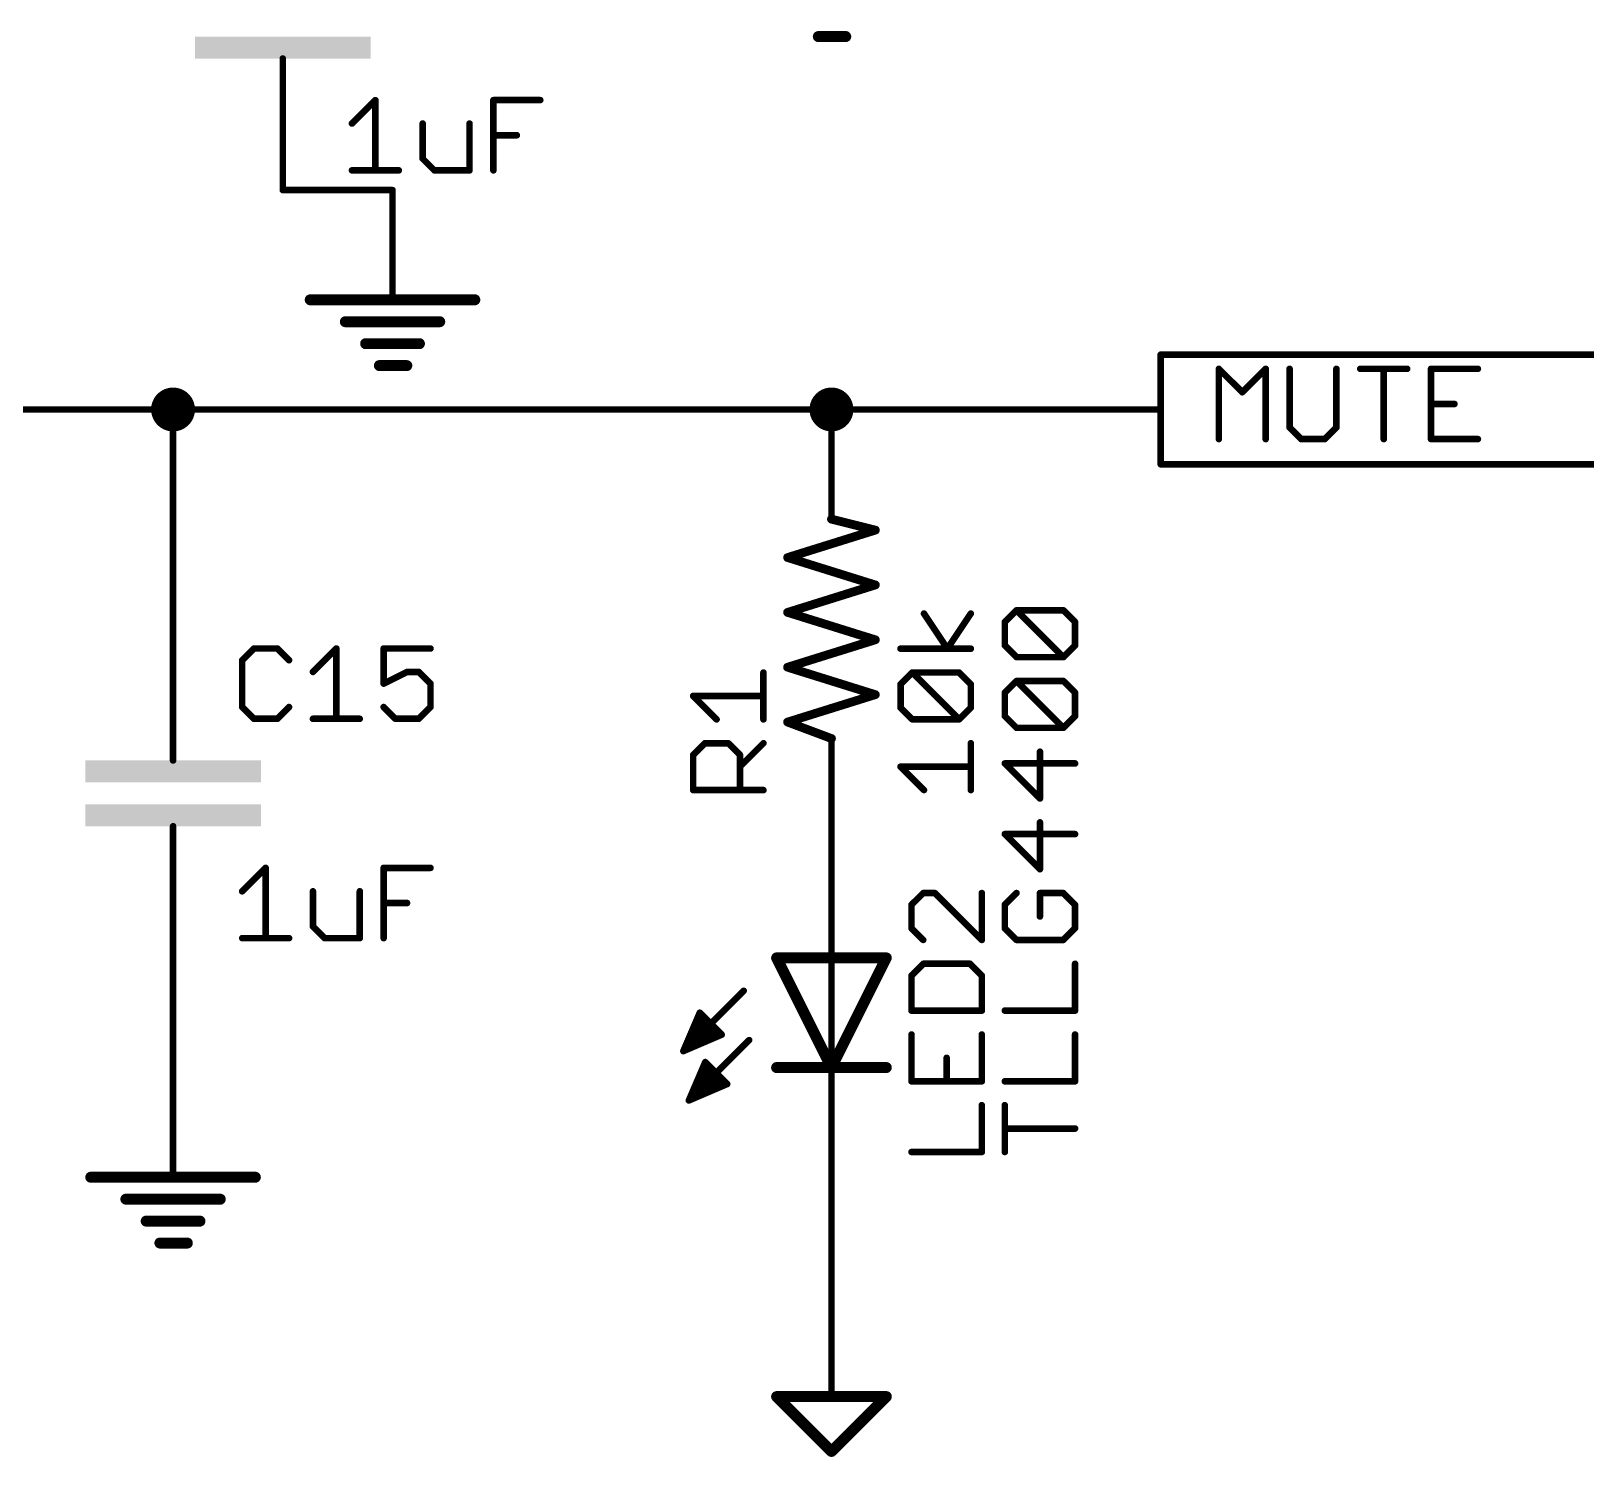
# Model space of a CAD drawing. Extents: x -40 to 215, y -109 to 87.
# Drawn here: x 11.95 to 47.94, y -39.5 to -6.48 of the extents above; entities that cross this region are included whole.
import ezdxf

# ---------------------------------------------------------------- set-up
doc = ezdxf.new("R2010")
doc.units = 0
for name, color, linetype in [('91', 94, 'CONTINUOUS'), ('94', 14, 'CONTINUOUS'), ('95', 251, 'CONTINUOUS'), ('96', 251, 'CONTINUOUS')]:
    doc.layers.add(name, color=color, linetype=linetype)

# ---------------------------------------------------------------- blocks, each defined once
blk = doc.blocks.new('RECT')
blk.add_solid([(-0.5, -0.5), (0.5, -0.5), (-0.5, 0.5), (0.5, 0.5)])

msp = doc.modelspace()

# ---------------------------------------------------------------- linework, layer by layer
at = {"layer": '91', "const_width": 0.1524}
for points in [[(20.32, -10.16), (17.78, -10.16)], [(7.62, -15.24), (15.24, -15.24)], [(15.24, -15.24), (30.48, -15.24)], [(15.24, -20.32), (15.24, -15.24)], [(38.1, -15.24), (30.48, -15.24)], [(15.24, -27.94), (15.24, -30.48)], [(30.48, -33.02), (30.48, -35.56)]]:
    msp.add_lwpolyline(points, dxfattribs=at)
at = {"layer": '91'}
for points, const_width in [([(17.78, -10.1219, 1), (17.78, -10.1981)], 0.0762), ([(20.32, -10.1981, 1), (20.32, -10.1219)], 0.0762), ([(15.24, -15.494, 1), (15.24, -14.986, 1), (15.24, -15.494)], 0.508), ([(30.48, -15.494, 1), (30.48, -14.986, 1), (30.48, -15.494)], 0.508), ([(15.24, -15.2019, 1), (15.24, -15.2781)], 0.0762), ([(15.2781, -15.24, 1), (15.2019, -15.24)], 0.0762), ([(15.24, -15.2781, 1), (15.24, -15.2019)], 0.0762), ([(30.48, -15.2019, 1), (30.48, -15.2781)], 0.0762), ([(30.48, -15.2781, 1), (30.48, -15.2019)], 0.0762), ([(38.1, -15.2781, 1), (38.1, -15.2019)], 0.0762), ([(15.2019, -20.32, 1), (15.2781, -20.32)], 0.0762), ([(15.2781, -27.94, 1), (15.2019, -27.94)], 0.0762), ([(15.2019, -30.48, 1), (15.2781, -30.48)], 0.0762), ([(30.5181, -33.02, 1), (30.4419, -33.02)], 0.0762), ([(30.4419, -35.56, 1), (30.5181, -35.56)], 0.0762)]:
    msp.add_lwpolyline(points, format="xyb", dxfattribs=dict(at, const_width=const_width))
at = {"layer": '94'}
for points, const_width in [([(30.1752, -6.604), (30.8102, -6.604)], 0.254), ([(17.78, -7.62), (17.78, -7.112)], 0.1524), ([(17.78, -10.16), (17.78, -7.62)], 0.1524), ([(20.32, -10.16), (20.32, -12.7)], 0.1524), ([(18.415, -12.7), (22.225, -12.7)], 0.254), ([(19.2278, -13.208), (21.4122, -13.208)], 0.254), ([(19.6977, -13.716), (20.9423, -13.716)], 0.254), ([(52.07, -13.97), (38.1, -13.97)], 0.1524), ([(38.1, -13.97), (38.1, -16.51)], 0.1524), ([(20.0152, -14.224), (20.6502, -14.224)], 0.254), ([(30.48, -15.24), (30.48, -17.78)], 0.1524), ([(38.1, -16.51), (52.07, -16.51)], 0.1524), ([(29.464, -18.669), (31.496, -18.034)], 0.2032), ([(31.496, -18.034), (30.48, -17.78)], 0.2032), ([(31.496, -19.304), (29.464, -18.669)], 0.2032), ([(29.464, -19.939), (31.496, -19.304)], 0.2032), ([(31.496, -20.574), (29.464, -19.939)], 0.2032), ([(15.24, -20.32), (15.24, -22.86)], 0.1524), ([(29.464, -21.209), (31.496, -20.574)], 0.2032), ([(31.496, -21.844), (29.464, -21.209)], 0.2032), ([(29.464, -22.479), (31.496, -21.844)], 0.2032), ([(30.48, -22.86), (29.464, -22.479)], 0.2032), ([(15.24, -22.86), (15.24, -23.368)], 0.1524), ([(30.48, -25.4), (30.48, -22.86)], 0.1524), ([(15.24, -25.4), (15.24, -24.892)], 0.1524), ([(15.24, -27.94), (15.24, -25.4)], 0.1524), ([(30.48, -25.4), (30.48, -27.94)], 0.1524), ([(30.48, -30.48), (29.21, -27.94)], 0.254), ([(30.48, -27.94), (29.21, -27.94)], 0.254), ([(31.75, -27.94), (30.48, -30.48)], 0.254), ([(31.75, -27.94), (30.48, -27.94)], 0.254), ([(30.48, -27.94), (30.48, -30.48)], 0.1524), ([(28.448, -28.702), (27.051, -30.099)], 0.1524), ([(27.051, -30.099), (27.432, -29.21)], 0.1524), ([(27.432, -29.21), (27.94, -29.718)], 0.1524), ([(27.3231, -29.464), (27.686, -29.464)], 0.1524), ([(27.3885, -29.3116), (27.5336, -29.3116)], 0.1524), ([(27.94, -29.718), (27.051, -30.099)], 0.1524), ([(27.1272, -29.9212), (27.4659, -29.9212)], 0.1524), ([(28.575, -29.845), (27.178, -31.242)], 0.1524), ([(27.1925, -29.7688), (27.8215, -29.7688)], 0.1524), ([(27.2578, -29.6164), (27.8384, -29.6164)], 0.1524), ([(27.0619, -30.0736), (27.1103, -30.0736)], 0.1524), ([(15.24, -30.48), (15.24, -33.02)], 0.1524), ([(27.178, -31.242), (27.559, -30.353)], 0.1524), ([(27.4828, -30.5308), (27.7368, -30.5308)], 0.1524), ([(27.5481, -30.3784), (27.5844, -30.3784)], 0.1524), ([(27.559, -30.353), (28.067, -30.861)], 0.1524), ([(30.48, -30.48), (29.21, -30.48)], 0.254), ([(31.75, -30.48), (30.48, -30.48)], 0.254), ([(30.48, -33.02), (30.48, -30.48)], 0.1524), ([(28.067, -30.861), (27.178, -31.242)], 0.1524), ([(27.2869, -30.988), (27.7707, -30.988)], 0.1524), ([(27.3522, -30.8356), (28.0416, -30.8356)], 0.1524), ([(27.4175, -30.6832), (27.8892, -30.6832)], 0.1524), ([(27.2215, -31.1404), (27.4151, -31.1404)], 0.1524), ([(13.335, -33.02), (17.145, -33.02)], 0.254), ([(14.1478, -33.528), (16.3322, -33.528)], 0.254), ([(14.6177, -34.036), (15.8623, -34.036)], 0.254), ([(14.9352, -34.544), (15.5702, -34.544)], 0.254), ([(30.48, -35.56), (30.48, -38.1)], 0.1524), ([(29.21, -38.1), (31.75, -38.1)], 0.254), ([(30.48, -39.37), (29.21, -38.1)], 0.254), ([(31.75, -38.1), (30.48, -39.37)], 0.254)]:
    msp.add_lwpolyline(points, dxfattribs=dict(at, const_width=const_width))
for points, const_width in [([(30.1752, -6.5405, 1), (30.1752, -6.6675)], 0.127), ([(30.8102, -6.6675, 1), (30.8102, -6.5405)], 0.127), ([(17.8181, -7.112, 1), (17.7419, -7.112)], 0.0762), ([(17.8181, -7.62, 1), (17.7419, -7.62)], 0.0762), ([(17.7419, -7.62, 1), (17.8181, -7.62)], 0.0762), ([(17.7419, -10.16, 1), (17.8181, -10.16)], 0.0762), ([(20.3581, -10.16, 1), (20.2819, -10.16)], 0.0762), ([(18.415, -12.6365, 1), (18.415, -12.7635)], 0.127), ([(22.225, -12.7635, 1), (22.225, -12.6365)], 0.127), ([(20.2819, -12.7, 1), (20.3581, -12.7)], 0.0762), ([(19.2278, -13.1445, 1), (19.2278, -13.2715)], 0.127), ([(21.4122, -13.2715, 1), (21.4122, -13.1445)], 0.127), ([(19.6977, -13.6525, 1), (19.6977, -13.7795)], 0.127), ([(20.9423, -13.7795, 1), (20.9423, -13.6525)], 0.127), ([(38.1, -13.9319, 1), (38.1, -14.0081)], 0.0762), ([(38.1381, -13.97, 1), (38.0619, -13.97)], 0.0762), ([(20.0152, -14.1605, 1), (20.0152, -14.2875)], 0.127), ([(20.6502, -14.2875, 1), (20.6502, -14.1605)], 0.127), ([(30.5181, -15.24, 1), (30.4419, -15.24)], 0.0762), ([(38.1, -16.4719, 1), (38.1, -16.5481)], 0.0762), ([(38.0619, -16.51, 1), (38.1381, -16.51)], 0.0762), ([(30.4923, -17.7307, 1), (30.4677, -17.8293)], 0.1016), ([(30.4419, -17.78, 1), (30.5181, -17.78)], 0.0762), ([(31.5112, -18.0825, 1), (31.4808, -17.9855)], 0.1016), ([(31.4837, -18.0833, 1), (31.5083, -17.9847)], 0.1016), ([(29.4792, -18.6205, 1), (29.4488, -18.7175)], 0.1016), ([(29.4488, -18.6205, 1), (29.4792, -18.7175)], 0.1016), ([(31.5112, -19.3525, 1), (31.4808, -19.2555)], 0.1016), ([(31.4808, -19.3525, 1), (31.5112, -19.2555)], 0.1016), ([(29.4792, -19.8905, 1), (29.4488, -19.9875)], 0.1016), ([(29.4488, -19.8905, 1), (29.4792, -19.9875)], 0.1016), ([(15.2781, -20.32, 1), (15.2019, -20.32)], 0.0762), ([(31.5112, -20.6225, 1), (31.4808, -20.5255)], 0.1016), ([(31.4808, -20.6225, 1), (31.5112, -20.5255)], 0.1016), ([(29.4792, -21.1605, 1), (29.4488, -21.2575)], 0.1016), ([(29.4488, -21.1605, 1), (29.4792, -21.2575)], 0.1016), ([(31.5112, -21.8925, 1), (31.4808, -21.7955)], 0.1016), ([(31.4808, -21.8925, 1), (31.5112, -21.7955)], 0.1016), ([(29.4818, -22.4314, 1), (29.4462, -22.5266)], 0.1016), ([(29.4488, -22.4305, 1), (29.4792, -22.5275)], 0.1016), ([(15.2781, -22.86, 1), (15.2019, -22.86)], 0.0762), ([(15.2019, -22.86, 1), (15.2781, -22.86)], 0.0762), ([(30.5181, -22.86, 1), (30.4419, -22.86)], 0.0762), ([(30.4622, -22.9076, 1), (30.4978, -22.8124)], 0.1016), ([(15.2019, -23.368, 1), (15.2781, -23.368)], 0.0762), ([(15.2781, -24.892, 1), (15.2019, -24.892)], 0.0762), ([(15.2781, -25.4, 1), (15.2019, -25.4)], 0.0762), ([(15.2019, -25.4, 1), (15.2781, -25.4)], 0.0762), ([(30.5181, -25.4, 1), (30.4419, -25.4)], 0.0762), ([(30.4419, -25.4, 1), (30.5181, -25.4)], 0.0762), ([(15.2019, -27.94, 1), (15.2781, -27.94)], 0.0762), ([(29.2668, -27.9116, 1), (29.1532, -27.9684)], 0.127), ([(29.21, -27.8765, 1), (29.21, -28.0035)], 0.127), ([(30.48, -27.8765, 1), (30.48, -28.0035)], 0.127), ([(30.5181, -27.94, 1), (30.4419, -27.94)], 0.0762), ([(30.4419, -27.94, 1), (30.5181, -27.94)], 0.0762), ([(30.48, -28.0035, 1), (30.48, -27.8765)], 0.127), ([(31.8068, -27.9684, 1), (31.6932, -27.9116)], 0.127), ([(31.75, -28.0035, 1), (31.75, -27.8765)], 0.127), ([(28.4749, -28.7289, 1), (28.4211, -28.6751)], 0.0762), ([(27.4589, -29.1831, 1), (27.4051, -29.2369)], 0.0762), ([(27.467, -29.225, 1), (27.397, -29.195)], 0.0762), ([(27.3231, -29.4259, 1), (27.3231, -29.5021)], 0.0762), ([(27.3885, -29.2735, 1), (27.3885, -29.3497)], 0.0762), ([(27.5336, -29.3497, 1), (27.5336, -29.2735)], 0.0762), ([(27.686, -29.5021, 1), (27.686, -29.4259)], 0.0762), ([(27.1272, -29.8831, 1), (27.1272, -29.9593)], 0.0762), ([(27.1925, -29.7307, 1), (27.1925, -29.8069)], 0.0762), ([(27.2578, -29.5783, 1), (27.2578, -29.6545)], 0.0762), ([(27.4659, -29.9593, 1), (27.4659, -29.8831)], 0.0762), ([(27.8215, -29.8069, 1), (27.8215, -29.7307)], 0.0762), ([(27.8384, -29.6545, 1), (27.8384, -29.5783)], 0.0762), ([(27.9131, -29.7449, 1), (27.9669, -29.6911)], 0.0762), ([(27.955, -29.753, 1), (27.925, -29.683)], 0.0762), ([(28.6019, -29.8719, 1), (28.5481, -29.8181)], 0.0762), ([(27.036, -30.064, 1), (27.066, -30.134)], 0.0762), ([(27.016, -30.084, 1), (27.086, -30.114)], 0.0762), ([(27.0241, -30.0721, 1), (27.0779, -30.1259)], 0.0762), ([(27.0619, -30.0355, 1), (27.0619, -30.1117)], 0.0762), ([(27.1103, -30.1117, 1), (27.1103, -30.0355)], 0.0762), ([(15.2781, -30.48, 1), (15.2019, -30.48)], 0.0762), ([(27.4828, -30.4927, 1), (27.4828, -30.5689)], 0.0762), ([(27.5481, -30.3403, 1), (27.5481, -30.4165)], 0.0762), ([(27.5859, -30.3261, 1), (27.5321, -30.3799)], 0.0762), ([(27.594, -30.368, 1), (27.524, -30.338)], 0.0762), ([(27.5844, -30.4165, 1), (27.5844, -30.3403)], 0.0762), ([(27.7368, -30.5689, 1), (27.7368, -30.4927)], 0.0762), ([(29.21, -30.4165, 1), (29.21, -30.5435)], 0.127), ([(30.48, -30.4165, 1), (30.48, -30.5435)], 0.127), ([(30.4232, -30.4516, 1), (30.5368, -30.5084)], 0.127), ([(30.4232, -30.5084, 1), (30.5368, -30.4516)], 0.127), ([(30.5181, -30.48, 1), (30.4419, -30.48)], 0.0762), ([(30.4419, -30.48, 1), (30.5181, -30.48)], 0.0762), ([(30.48, -30.5435, 1), (30.48, -30.4165)], 0.127), ([(31.75, -30.5435, 1), (31.75, -30.4165)], 0.127), ([(27.2869, -30.9499, 1), (27.2869, -31.0261)], 0.0762), ([(27.3522, -30.7975, 1), (27.3522, -30.8737)], 0.0762), ([(27.4175, -30.6451, 1), (27.4175, -30.7213)], 0.0762), ([(27.7707, -31.0261, 1), (27.7707, -30.9499)], 0.0762), ([(27.8892, -30.7213, 1), (27.8892, -30.6451)], 0.0762), ([(28.0401, -30.8879, 1), (28.0939, -30.8341)], 0.0762), ([(28.0416, -30.8737, 1), (28.0416, -30.7975)], 0.0762), ([(28.082, -30.896, 1), (28.052, -30.826)], 0.0762), ([(27.163, -31.207, 1), (27.193, -31.277)], 0.0762), ([(27.143, -31.227, 1), (27.213, -31.257)], 0.0762), ([(27.1511, -31.2151, 1), (27.2049, -31.2689)], 0.0762), ([(27.2215, -31.1023, 1), (27.2215, -31.1785)], 0.0762), ([(27.4151, -31.1785, 1), (27.4151, -31.1023)], 0.0762), ([(13.335, -32.9565, 1), (13.335, -33.0835)], 0.127), ([(15.2019, -33.02, 1), (15.2781, -33.02)], 0.0762), ([(17.145, -33.0835, 1), (17.145, -32.9565)], 0.127), ([(30.4419, -33.02, 1), (30.5181, -33.02)], 0.0762), ([(14.1478, -33.4645, 1), (14.1478, -33.5915)], 0.127), ([(16.3322, -33.5915, 1), (16.3322, -33.4645)], 0.127), ([(14.6177, -33.9725, 1), (14.6177, -34.0995)], 0.127), ([(15.8623, -34.0995, 1), (15.8623, -33.9725)], 0.127), ([(14.9352, -34.4805, 1), (14.9352, -34.6075)], 0.127), ([(15.5702, -34.6075, 1), (15.5702, -34.4805)], 0.127), ([(30.5181, -35.56, 1), (30.4419, -35.56)], 0.0762), ([(29.21, -38.0365, 1), (29.21, -38.1635)], 0.127), ([(29.2549, -38.0551, 1), (29.1651, -38.1449)], 0.127), ([(30.4419, -38.1, 1), (30.5181, -38.1)], 0.0762), ([(31.7949, -38.1449, 1), (31.7051, -38.0551)], 0.127), ([(31.75, -38.1635, 1), (31.75, -38.0365)], 0.127), ([(30.4351, -39.3251, 1), (30.5249, -39.4149)], 0.127), ([(30.4351, -39.4149, 1), (30.5249, -39.3251)], 0.127)]:
    msp.add_lwpolyline(points, format="xyb", dxfattribs=dict(at, const_width=const_width))
at = {"layer": '95', "const_width": 0.1524}
for points in [[(17.1114, -20.7758), (16.8402, -21.047)], [(17.6537, -20.7758), (17.1114, -20.7758)], [(17.9249, -21.047), (17.6537, -20.7758)], [(18.4774, -21.3181), (19.0197, -20.7758)], [(19.0197, -20.7758), (19.0197, -22.4028)], [(21.1992, -20.7758), (20.1145, -20.7758)], [(20.1145, -20.7758), (20.1145, -21.5893)], [(16.8402, -21.047), (16.8402, -22.1316)], [(20.1145, -21.5893), (20.6568, -21.3181)], [(20.6568, -21.3181), (20.928, -21.3181)], [(20.928, -21.3181), (21.1992, -21.5893)], [(21.1992, -21.5893), (21.1992, -22.1316)], [(28.9052, -22.4166), (28.9052, -21.332)], [(27.8205, -22.4166), (27.2782, -21.8743)], [(27.2782, -21.8743), (28.9052, -21.8743)], [(16.8402, -22.1316), (17.1114, -22.4028)], [(17.6537, -22.4028), (17.9249, -22.1316)], [(20.3857, -22.4028), (20.1145, -22.1316)], [(21.1992, -22.1316), (20.928, -22.4028)], [(17.1114, -22.4028), (17.6537, -22.4028)], [(18.4774, -22.4028), (19.562, -22.4028)], [(20.928, -22.4028), (20.3857, -22.4028)], [(27.2782, -23.2403), (27.5494, -22.9691)], [(27.5494, -22.9691), (28.0917, -22.9691)], [(28.0917, -22.9691), (28.3629, -23.2403)], [(28.3629, -23.5115), (28.9052, -22.9691)], [(27.2782, -24.0538), (27.2782, -23.2403)], [(28.3629, -23.2403), (28.3629, -24.0538)], [(28.9052, -24.0538), (27.2782, -24.0538)], [(32.604, -26.4397), (32.3328, -26.7108)], [(32.8751, -26.4397), (32.604, -26.4397)], [(33.9598, -27.5243), (32.8751, -26.4397)], [(33.9598, -26.4397), (33.9598, -27.5243)], [(32.3328, -26.7108), (32.3328, -27.2532)], [(32.3328, -27.2532), (32.604, -27.5243)], [(32.604, -28.0768), (32.3328, -28.348)], [(33.6886, -28.0768), (32.604, -28.0768)], [(33.9598, -28.348), (33.6886, -28.0768)], [(32.3328, -28.348), (32.3328, -29.1615)], [(33.9598, -29.1615), (33.9598, -28.348)], [(32.3328, -29.1615), (33.9598, -29.1615)], [(32.3328, -29.714), (32.3328, -30.7986)], [(33.9598, -30.7986), (33.9598, -29.714)], [(33.1463, -30.7986), (33.1463, -30.2563)], [(32.3328, -30.7986), (33.9598, -30.7986)], [(33.9598, -32.4358), (33.9598, -31.3511)], [(32.3328, -32.4358), (33.9598, -32.4358)]]:
    msp.add_lwpolyline(points, dxfattribs=at)
at = {"layer": '95', "const_width": 0.0762}
for points in [[(17.1114, -20.7377, 1), (17.1114, -20.8139)], [(17.1383, -20.8028, 1), (17.0844, -20.7489)], [(17.6806, -20.7489, 1), (17.6268, -20.8028)], [(17.6537, -20.8139, 1), (17.6537, -20.7377)], [(19.0578, -20.7758, 1), (18.9816, -20.7758)], [(19.0466, -20.8028, 1), (18.9927, -20.7489)], [(20.1145, -20.7377, 1), (20.1145, -20.8139)], [(20.1526, -20.7758, 1), (20.0764, -20.7758)], [(21.1992, -20.8139, 1), (21.1992, -20.7377)], [(16.8783, -21.047, 1), (16.8021, -21.047)], [(16.8133, -21.02, 1), (16.8671, -21.0739)], [(17.8979, -21.0739, 1), (17.9518, -21.02)], [(18.4504, -21.2912, 1), (18.5043, -21.3451)], [(20.0975, -21.5552, 1), (20.1316, -21.6234)], [(20.0764, -21.5893, 1), (20.1526, -21.5893)], [(20.6568, -21.28, 1), (20.6568, -21.3562)], [(20.6739, -21.3522, 1), (20.6398, -21.2841)], [(20.9549, -21.2912, 1), (20.9011, -21.3451)], [(20.928, -21.3562, 1), (20.928, -21.28)], [(21.2373, -21.5893, 1), (21.1611, -21.5893)], [(21.1722, -21.6162, 1), (21.2261, -21.5624)], [(28.9433, -21.332, 1), (28.8671, -21.332)], [(27.3052, -21.8474, 1), (27.2513, -21.9013)], [(27.2782, -21.8362, 1), (27.2782, -21.9124)], [(28.9052, -21.9124, 1), (28.9052, -21.8362)], [(16.8671, -22.1047, 1), (16.8133, -22.1586)], [(16.8021, -22.1316, 1), (16.8783, -22.1316)], [(17.9518, -22.1586, 1), (17.8979, -22.1047)], [(20.1415, -22.1047, 1), (20.0876, -22.1586)], [(21.1611, -22.1316, 1), (21.2373, -22.1316)], [(21.2261, -22.1586, 1), (21.1722, -22.1047)], [(17.1114, -22.3647, 1), (17.1114, -22.4409)], [(17.0844, -22.4297, 1), (17.1383, -22.3759)], [(17.6268, -22.3759, 1), (17.6806, -22.4297)], [(17.6537, -22.4409, 1), (17.6537, -22.3647)], [(18.4774, -22.3647, 1), (18.4774, -22.4409)], [(18.9816, -22.4028, 1), (19.0578, -22.4028)], [(19.562, -22.4409, 1), (19.562, -22.3647)], [(20.3857, -22.3647, 1), (20.3857, -22.4409)], [(20.3587, -22.4297, 1), (20.4126, -22.3759)], [(20.9011, -22.3759, 1), (20.9549, -22.4297)], [(20.928, -22.4409, 1), (20.928, -22.3647)], [(27.7936, -22.4436, 1), (27.8475, -22.3897)], [(28.8671, -22.4166, 1), (28.9433, -22.4166)], [(27.5494, -22.931, 1), (27.5494, -23.0072)], [(27.5763, -22.9961, 1), (27.5224, -22.9422)], [(28.1186, -22.9422, 1), (28.0648, -22.9961)], [(28.0917, -23.0072, 1), (28.0917, -22.931)], [(28.9321, -22.9961, 1), (28.8783, -22.9422)], [(27.3163, -23.2403, 1), (27.2401, -23.2403)], [(27.2513, -23.2134, 1), (27.3052, -23.2672)], [(28.401, -23.2403, 1), (28.3248, -23.2403)], [(28.3359, -23.2672, 1), (28.3898, -23.2134)], [(28.3359, -23.4845, 1), (28.3898, -23.5384)], [(27.2782, -24.0157, 1), (27.2782, -24.0919)], [(27.2401, -24.0538, 1), (27.3163, -24.0538)], [(28.3248, -24.0538, 1), (28.401, -24.0538)], [(28.9052, -24.0919, 1), (28.9052, -24.0157)], [(32.604, -26.4016, 1), (32.604, -26.4778)], [(32.6309, -26.4666, 1), (32.577, -26.4127)], [(32.9021, -26.4127, 1), (32.8482, -26.4666)], [(32.8751, -26.4778, 1), (32.8751, -26.4016)], [(33.9979, -26.4397, 1), (33.9217, -26.4397)], [(32.3709, -26.7108, 1), (32.2947, -26.7108)], [(32.3059, -26.6839, 1), (32.3598, -26.7378)], [(32.3598, -27.2262, 1), (32.3059, -27.2801)], [(32.2947, -27.2532, 1), (32.3709, -27.2532)], [(32.577, -27.5513, 1), (32.6309, -27.4974)], [(33.9217, -27.5243, 1), (33.9979, -27.5243)], [(33.9329, -27.5513, 1), (33.9867, -27.4974)], [(32.604, -28.0387, 1), (32.604, -28.1149)], [(32.6309, -28.1038, 1), (32.577, -28.0499)], [(33.7156, -28.0499, 1), (33.6617, -28.1038)], [(33.6886, -28.1149, 1), (33.6886, -28.0387)], [(32.3709, -28.348, 1), (32.2947, -28.348)], [(32.3059, -28.3211, 1), (32.3598, -28.3749)], [(33.9979, -28.348, 1), (33.9217, -28.348)], [(33.9329, -28.3749, 1), (33.9867, -28.3211)], [(32.3328, -29.1234, 1), (32.3328, -29.1996)], [(32.2947, -29.1615, 1), (32.3709, -29.1615)], [(33.9217, -29.1615, 1), (33.9979, -29.1615)], [(33.9598, -29.1996, 1), (33.9598, -29.1234)], [(32.3709, -29.714, 1), (32.2947, -29.714)], [(33.9979, -29.714, 1), (33.9217, -29.714)], [(33.1844, -30.2563, 1), (33.1082, -30.2563)], [(32.3328, -30.7605, 1), (32.3328, -30.8367)], [(32.2947, -30.7986, 1), (32.3709, -30.7986)], [(33.1082, -30.7986, 1), (33.1844, -30.7986)], [(33.9217, -30.7986, 1), (33.9979, -30.7986)], [(33.9598, -30.8367, 1), (33.9598, -30.7605)], [(33.9979, -31.3511, 1), (33.9217, -31.3511)], [(32.3328, -32.3977, 1), (32.3328, -32.4739)], [(33.9598, -32.4739, 1), (33.9598, -32.3977)], [(33.9217, -32.4358, 1), (33.9979, -32.4358)]]:
    msp.add_lwpolyline(points, format="xyb", dxfattribs=at)
at = {"layer": '96', "const_width": 0.1524}
for points in [[(19.3802, -8.6181), (19.9225, -8.0758)], [(19.9225, -8.0758), (19.9225, -9.7028)], [(22.6545, -9.7028), (22.6545, -8.0758)], [(22.6545, -8.0758), (23.7392, -8.0758)], [(21.0174, -8.6181), (21.0174, -9.4316)], [(22.102, -9.7028), (22.102, -8.6181)], [(22.6545, -8.8893), (23.1968, -8.8893)], [(21.0174, -9.4316), (21.2885, -9.7028)], [(19.3802, -9.7028), (20.4649, -9.7028)], [(21.2885, -9.7028), (22.102, -9.7028)], [(39.4462, -15.9258), (39.4462, -14.2988)], [(39.4462, -14.2988), (39.9885, -14.8411)], [(39.9885, -14.8411), (40.5309, -14.2988)], [(40.5309, -14.2988), (40.5309, -15.9258)], [(41.0834, -14.2988), (41.0834, -15.6546)], [(42.168, -15.6546), (42.168, -14.2988)], [(42.7205, -14.2988), (43.8052, -14.2988)], [(43.2628, -15.9258), (43.2628, -14.2988)], [(45.4423, -14.2988), (44.3577, -14.2988)], [(44.3577, -14.2988), (44.3577, -15.9258)], [(44.3577, -15.1123), (44.9, -15.1123)], [(41.0834, -15.6546), (41.3545, -15.9258)], [(41.8969, -15.9258), (42.168, -15.6546)], [(41.3545, -15.9258), (41.8969, -15.9258)], [(44.3577, -15.9258), (45.4423, -15.9258)], [(33.1635, -20.7795), (32.6211, -19.966)], [(33.7058, -19.966), (33.1635, -20.7795)], [(34.4918, -20.1622), (34.763, -19.891)], [(34.4918, -20.7045), (34.4918, -20.1622)], [(34.763, -19.891), (35.8476, -19.891)], [(35.8476, -20.9757), (34.763, -19.891)], [(35.8476, -19.891), (36.1188, -20.1622)], [(36.1188, -20.1622), (36.1188, -20.7045)], [(33.7058, -20.7795), (32.0788, -20.7795)], [(34.763, -20.9757), (34.4918, -20.7045)], [(36.1188, -20.7045), (35.8476, -20.9757)], [(35.8476, -20.9757), (34.763, -20.9757)], [(32.0788, -21.6031), (32.35, -21.332)], [(32.0788, -22.1455), (32.0788, -21.6031)], [(32.35, -21.332), (33.4346, -21.332)], [(33.4346, -22.4166), (32.35, -21.332)], [(33.4346, -21.332), (33.7058, -21.6031)], [(33.7058, -21.6031), (33.7058, -22.1455)], [(34.4918, -21.7994), (34.763, -21.5282)], [(34.763, -21.5282), (35.8476, -21.5282)], [(35.8476, -22.6129), (34.763, -21.5282)], [(35.8476, -21.5282), (36.1188, -21.7994)], [(34.4918, -22.3417), (34.4918, -21.7994)], [(36.1188, -21.7994), (36.1188, -22.3417)], [(32.35, -22.4166), (32.0788, -22.1455)], [(33.7058, -22.1455), (33.4346, -22.4166)], [(34.763, -22.6129), (34.4918, -22.3417)], [(36.1188, -22.3417), (35.8476, -22.6129)], [(33.4346, -22.4166), (32.35, -22.4166)], [(35.8476, -22.6129), (34.763, -22.6129)], [(33.7058, -24.0538), (33.7058, -22.9691)], [(36.1188, -23.4365), (34.4918, -23.4365)], [(34.4918, -23.4365), (35.3053, -24.25)], [(35.3053, -24.25), (35.3053, -23.1654)], [(32.6211, -24.0538), (32.0788, -23.5115)], [(32.0788, -23.5115), (33.7058, -23.5115)], [(35.3053, -25.8872), (35.3053, -24.8025)], [(36.1188, -25.0737), (34.4918, -25.0737)], [(34.4918, -25.0737), (35.3053, -25.8872)], [(16.8402, -26.3981), (17.3825, -25.8558)], [(17.3825, -25.8558), (17.3825, -27.4828)], [(20.1145, -27.4828), (20.1145, -25.8558)], [(20.1145, -25.8558), (21.1992, -25.8558)], [(18.4774, -26.3981), (18.4774, -27.2116)], [(19.562, -27.4828), (19.562, -26.3981)], [(20.1145, -26.6693), (20.6568, -26.6693)], [(34.763, -26.4397), (34.4918, -26.7108)], [(35.8476, -26.4397), (35.3053, -26.4397)], [(35.3053, -26.4397), (35.3053, -26.982)], [(36.1188, -26.7108), (35.8476, -26.4397)], [(34.4918, -26.7108), (34.4918, -27.2532)], [(36.1188, -27.2532), (36.1188, -26.7108)], [(18.4774, -27.2116), (18.7485, -27.4828)], [(34.4918, -27.2532), (34.763, -27.5243)], [(35.8476, -27.5243), (36.1188, -27.2532)], [(16.8402, -27.4828), (17.9249, -27.4828)], [(18.7485, -27.4828), (19.562, -27.4828)], [(34.763, -27.5243), (35.8476, -27.5243)], [(36.1188, -29.1615), (36.1188, -28.0768)], [(34.4918, -29.1615), (36.1188, -29.1615)], [(36.1188, -30.7986), (36.1188, -29.714)], [(34.4918, -30.7986), (36.1188, -30.7986)], [(34.4918, -32.4358), (34.4918, -31.3511)], [(36.1188, -31.8935), (34.4918, -31.8935)]]:
    msp.add_lwpolyline(points, dxfattribs=at)
at = {"layer": '96', "const_width": 0.0762}
for points in [[(19.9606, -8.0758, 1), (19.8844, -8.0758)], [(19.9495, -8.1028, 1), (19.8956, -8.0489)], [(22.6926, -8.0758, 1), (22.6164, -8.0758)], [(22.6545, -8.0377, 1), (22.6545, -8.1139)], [(23.7392, -8.1139, 1), (23.7392, -8.0377)], [(19.3533, -8.5912, 1), (19.4071, -8.6451)], [(21.0555, -8.6181, 1), (20.9793, -8.6181)], [(22.1401, -8.6181, 1), (22.0639, -8.6181)], [(22.6545, -8.8512, 1), (22.6545, -8.9274)], [(23.1968, -8.9274, 1), (23.1968, -8.8512)], [(21.0443, -9.4047, 1), (20.9904, -9.4586)], [(19.3802, -9.6647, 1), (19.3802, -9.7409)], [(19.8844, -9.7028, 1), (19.9606, -9.7028)], [(20.4649, -9.7409, 1), (20.4649, -9.6647)], [(20.9793, -9.4316, 1), (21.0555, -9.4316)], [(21.2885, -9.6647, 1), (21.2885, -9.7409)], [(21.2616, -9.7297, 1), (21.3155, -9.6759)], [(22.0639, -9.7028, 1), (22.1401, -9.7028)], [(22.102, -9.7409, 1), (22.102, -9.6647)], [(22.6164, -9.7028, 1), (22.6926, -9.7028)], [(39.4843, -14.2988, 1), (39.4081, -14.2988)], [(39.4731, -14.2719, 1), (39.4193, -14.3258)], [(40.569, -14.2988, 1), (40.4928, -14.2988)], [(40.5578, -14.3258, 1), (40.5039, -14.2719)], [(41.1215, -14.2988, 1), (41.0453, -14.2988)], [(42.2061, -14.2988, 1), (42.1299, -14.2988)], [(42.7205, -14.2607, 1), (42.7205, -14.3369)], [(43.3009, -14.2988, 1), (43.2247, -14.2988)], [(43.8052, -14.3369, 1), (43.8052, -14.2607)], [(44.3577, -14.2607, 1), (44.3577, -14.3369)], [(44.3958, -14.2988, 1), (44.3196, -14.2988)], [(45.4423, -14.3369, 1), (45.4423, -14.2607)], [(39.9616, -14.8142, 1), (40.0155, -14.8681)], [(39.9616, -14.8681, 1), (40.0155, -14.8142)], [(44.3577, -15.0742, 1), (44.3577, -15.1504)], [(44.9, -15.1504, 1), (44.9, -15.0742)], [(41.1103, -15.6277, 1), (41.0564, -15.6816)], [(41.0453, -15.6546, 1), (41.1215, -15.6546)], [(42.1299, -15.6546, 1), (42.2061, -15.6546)], [(42.195, -15.6816, 1), (42.1411, -15.6277)], [(39.4081, -15.9258, 1), (39.4843, -15.9258)], [(40.4928, -15.9258, 1), (40.569, -15.9258)], [(41.3545, -15.8877, 1), (41.3545, -15.9639)], [(41.3276, -15.9527, 1), (41.3815, -15.8989)], [(41.8699, -15.8989, 1), (41.9238, -15.9527)], [(41.8969, -15.9639, 1), (41.8969, -15.8877)], [(43.2247, -15.9258, 1), (43.3009, -15.9258)], [(44.3577, -15.8877, 1), (44.3577, -15.9639)], [(44.3196, -15.9258, 1), (44.3958, -15.9258)], [(45.4423, -15.9639, 1), (45.4423, -15.8877)], [(32.6528, -19.9449, 1), (32.5894, -19.9871)], [(33.7375, -19.9871, 1), (33.6741, -19.9449)], [(34.5299, -20.1622, 1), (34.4537, -20.1622)], [(34.4649, -20.1353, 1), (34.5188, -20.1892)], [(34.7899, -19.8641, 1), (34.736, -19.918)], [(34.763, -19.8529, 1), (34.763, -19.9291)], [(34.7899, -19.918, 1), (34.736, -19.8641)], [(35.8746, -19.8641, 1), (35.8207, -19.918)], [(35.8476, -19.9291, 1), (35.8476, -19.8529)], [(36.1569, -20.1622, 1), (36.0807, -20.1622)], [(36.0919, -20.1892, 1), (36.1457, -20.1353)], [(32.0788, -20.7414, 1), (32.0788, -20.8176)], [(33.1318, -20.7584, 1), (33.1952, -20.8006)], [(33.1318, -20.8006, 1), (33.1952, -20.7584)], [(33.7058, -20.8176, 1), (33.7058, -20.7414)], [(34.5188, -20.6776, 1), (34.4649, -20.7315)], [(34.4537, -20.7045, 1), (34.5299, -20.7045)], [(36.0807, -20.7045, 1), (36.1569, -20.7045)], [(36.1457, -20.7315, 1), (36.0919, -20.6776)], [(34.763, -20.9376, 1), (34.763, -21.0138)], [(34.736, -21.0026, 1), (34.7899, -20.9488)], [(35.8207, -20.9488, 1), (35.8746, -21.0026)], [(35.8207, -21.0026, 1), (35.8746, -20.9488)], [(35.8476, -21.0138, 1), (35.8476, -20.9376)], [(32.1169, -21.6031, 1), (32.0407, -21.6031)], [(32.0519, -21.5762, 1), (32.1058, -21.6301)], [(32.3769, -21.305, 1), (32.323, -21.3589)], [(32.35, -21.2939, 1), (32.35, -21.3701)], [(32.3769, -21.3589, 1), (32.323, -21.305)], [(33.4616, -21.305, 1), (33.4077, -21.3589)], [(33.4346, -21.3701, 1), (33.4346, -21.2939)], [(33.7439, -21.6031, 1), (33.6677, -21.6031)], [(33.6789, -21.6301, 1), (33.7327, -21.5762)], [(34.763, -21.4901, 1), (34.763, -21.5663)], [(34.7899, -21.5013, 1), (34.736, -21.5551)], [(34.7899, -21.5551, 1), (34.736, -21.5013)], [(35.8746, -21.5013, 1), (35.8207, -21.5551)], [(35.8476, -21.5663, 1), (35.8476, -21.4901)], [(34.5299, -21.7994, 1), (34.4537, -21.7994)], [(34.4649, -21.7724, 1), (34.5188, -21.8263)], [(36.1569, -21.7994, 1), (36.0807, -21.7994)], [(36.0919, -21.8263, 1), (36.1457, -21.7724)], [(32.1058, -22.1185, 1), (32.0519, -22.1724)], [(32.0407, -22.1455, 1), (32.1169, -22.1455)], [(33.6677, -22.1455, 1), (33.7439, -22.1455)], [(33.7327, -22.1724, 1), (33.6789, -22.1185)], [(34.4537, -22.3417, 1), (34.5299, -22.3417)], [(34.5188, -22.3148, 1), (34.4649, -22.3686)], [(36.0807, -22.3417, 1), (36.1569, -22.3417)], [(36.1457, -22.3686, 1), (36.0919, -22.3148)], [(32.35, -22.3785, 1), (32.35, -22.4547)], [(32.323, -22.4436, 1), (32.3769, -22.3897)], [(33.4077, -22.3897, 1), (33.4616, -22.4436)], [(33.4077, -22.4436, 1), (33.4616, -22.3897)], [(33.4346, -22.4547, 1), (33.4346, -22.3785)], [(34.763, -22.5748, 1), (34.763, -22.651)], [(34.736, -22.6398, 1), (34.7899, -22.5859)], [(35.8207, -22.5859, 1), (35.8746, -22.6398)], [(35.8207, -22.6398, 1), (35.8746, -22.5859)], [(35.8476, -22.651, 1), (35.8476, -22.5748)], [(33.7439, -22.9691, 1), (33.6677, -22.9691)], [(34.4918, -23.3984, 1), (34.4918, -23.4746)], [(34.5188, -23.4096, 1), (34.4649, -23.4635)], [(35.3434, -23.1654, 1), (35.2672, -23.1654)], [(36.1188, -23.4746, 1), (36.1188, -23.3984)], [(32.1058, -23.4845, 1), (32.0519, -23.5384)], [(32.0788, -23.4734, 1), (32.0788, -23.5496)], [(33.7058, -23.5496, 1), (33.7058, -23.4734)], [(32.5942, -24.0807, 1), (32.6481, -24.0269)], [(33.6677, -24.0538, 1), (33.7439, -24.0538)], [(35.2672, -24.25, 1), (35.3434, -24.25)], [(35.2784, -24.277, 1), (35.3322, -24.2231)], [(35.3434, -24.8025, 1), (35.2672, -24.8025)], [(34.5188, -25.0467, 1), (34.4649, -25.1006)], [(34.4918, -25.0356, 1), (34.4918, -25.1118)], [(36.1188, -25.1118, 1), (36.1188, -25.0356)], [(17.4206, -25.8558, 1), (17.3444, -25.8558)], [(17.4095, -25.8828, 1), (17.3556, -25.8289)], [(20.1526, -25.8558, 1), (20.0764, -25.8558)], [(20.1145, -25.8177, 1), (20.1145, -25.8939)], [(21.1992, -25.8939, 1), (21.1992, -25.8177)], [(35.2672, -25.8872, 1), (35.3434, -25.8872)], [(35.2784, -25.9141, 1), (35.3322, -25.8602)], [(16.8133, -26.3712, 1), (16.8671, -26.4251)], [(18.5155, -26.3981, 1), (18.4393, -26.3981)], [(19.6001, -26.3981, 1), (19.5239, -26.3981)], [(20.1145, -26.6312, 1), (20.1145, -26.7074)], [(20.6568, -26.7074, 1), (20.6568, -26.6312)], [(34.7899, -26.4666, 1), (34.736, -26.4127)], [(35.3053, -26.4016, 1), (35.3053, -26.4778)], [(35.3434, -26.4397, 1), (35.2672, -26.4397)], [(35.8746, -26.4127, 1), (35.8207, -26.4666)], [(35.8476, -26.4778, 1), (35.8476, -26.4016)], [(34.5299, -26.7108, 1), (34.4537, -26.7108)], [(34.4649, -26.6839, 1), (34.5188, -26.7378)], [(35.2672, -26.982, 1), (35.3434, -26.982)], [(36.1569, -26.7108, 1), (36.0807, -26.7108)], [(36.0919, -26.7378, 1), (36.1457, -26.6839)], [(18.5043, -27.1847, 1), (18.4504, -27.2386)], [(18.4393, -27.2116, 1), (18.5155, -27.2116)], [(34.5188, -27.2262, 1), (34.4649, -27.2801)], [(34.4537, -27.2532, 1), (34.5299, -27.2532)], [(36.0807, -27.2532, 1), (36.1569, -27.2532)], [(36.1457, -27.2801, 1), (36.0919, -27.2262)], [(16.8402, -27.4447, 1), (16.8402, -27.5209)], [(17.3444, -27.4828, 1), (17.4206, -27.4828)], [(17.9249, -27.5209, 1), (17.9249, -27.4447)], [(18.7485, -27.4447, 1), (18.7485, -27.5209)], [(18.7216, -27.5097, 1), (18.7755, -27.4559)], [(19.5239, -27.4828, 1), (19.6001, -27.4828)], [(19.562, -27.5209, 1), (19.562, -27.4447)], [(20.0764, -27.4828, 1), (20.1526, -27.4828)], [(34.763, -27.4862, 1), (34.763, -27.5624)], [(34.736, -27.5513, 1), (34.7899, -27.4974)], [(35.8207, -27.4974, 1), (35.8746, -27.5513)], [(35.8476, -27.5624, 1), (35.8476, -27.4862)], [(36.1569, -28.0768, 1), (36.0807, -28.0768)], [(34.4918, -29.1234, 1), (34.4918, -29.1996)], [(36.0807, -29.1615, 1), (36.1569, -29.1615)], [(36.1188, -29.1996, 1), (36.1188, -29.1234)], [(36.1569, -29.714, 1), (36.0807, -29.714)], [(34.4918, -30.7605, 1), (34.4918, -30.8367)], [(36.0807, -30.7986, 1), (36.1569, -30.7986)], [(36.1188, -30.8367, 1), (36.1188, -30.7605)], [(34.5299, -31.3511, 1), (34.4537, -31.3511)], [(34.4918, -31.8554, 1), (34.4918, -31.9316)], [(36.1188, -31.9316, 1), (36.1188, -31.8554)], [(34.4537, -32.4358, 1), (34.5299, -32.4358)]]:
    msp.add_lwpolyline(points, format="xyb", dxfattribs=at)

# ---------------------------------------------------------------- block references
at = {"layer": '94', "xscale": 4.064, "yscale": 0.508}
for p in [(17.78, -6.858), (15.24, -23.622), (15.24, -24.638)]:
    msp.add_blockref('RECT', p, dxfattribs=at)

doc.saveas('drawing.dxf')
